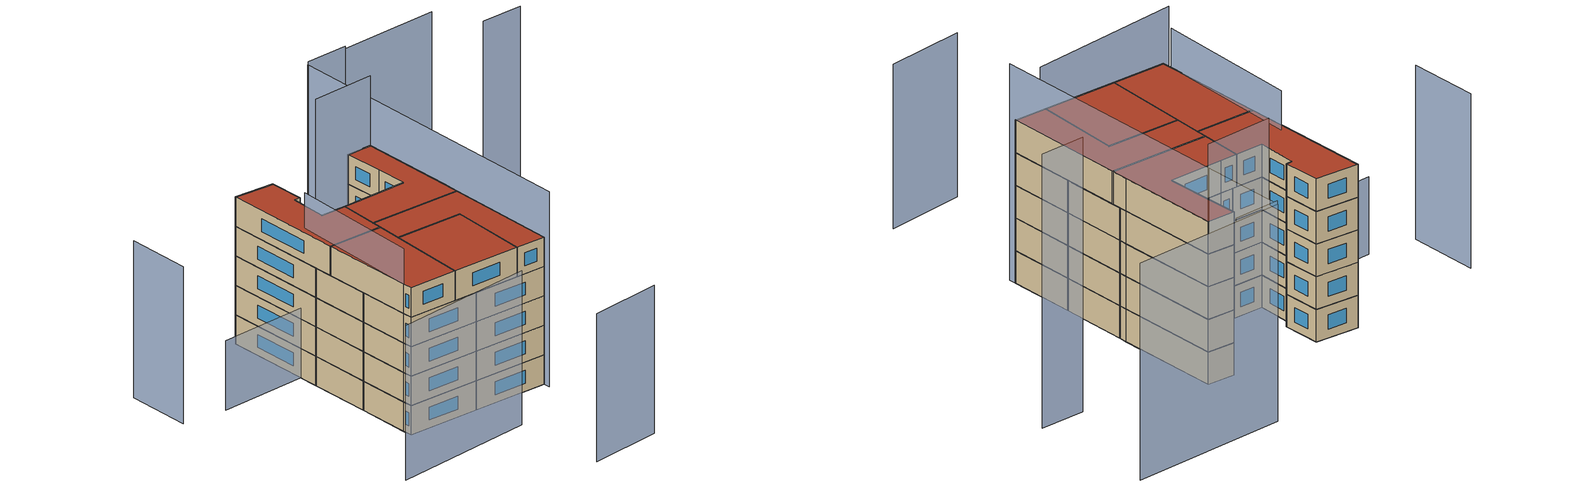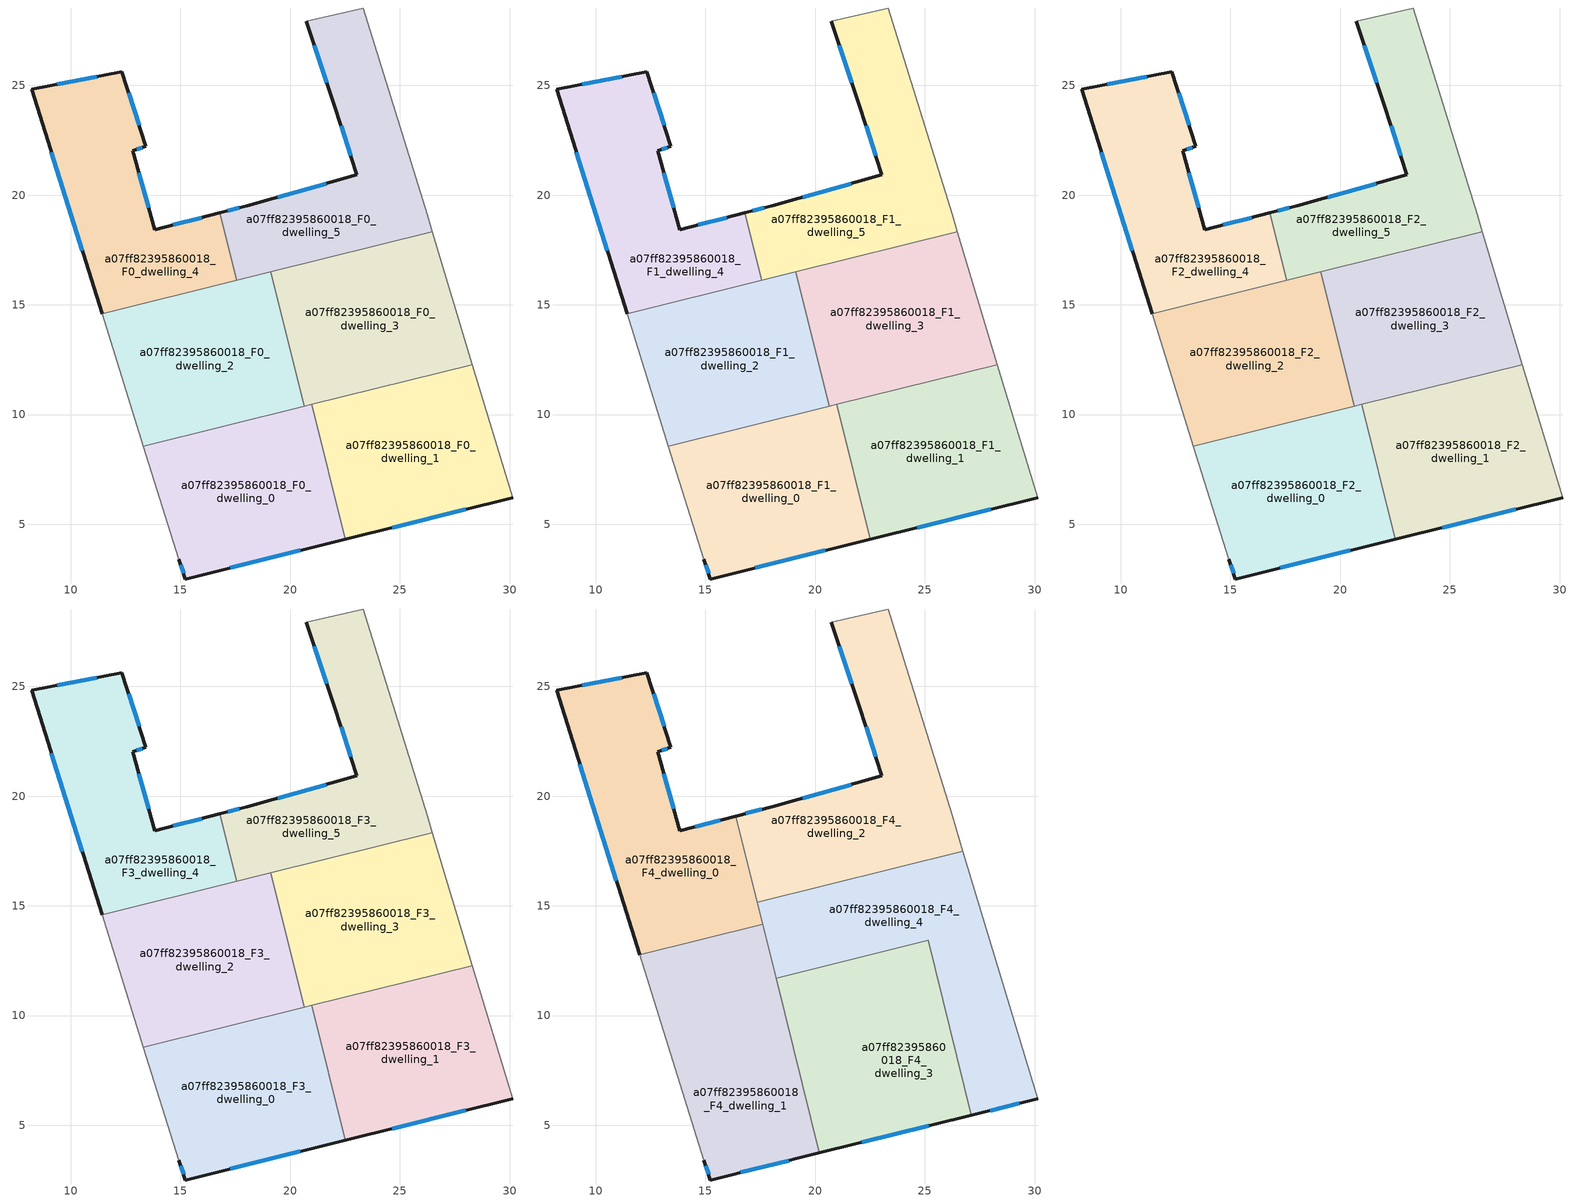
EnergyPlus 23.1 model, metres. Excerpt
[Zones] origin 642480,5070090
a07ff82395860018_F0_dwelling_0
 floor ground (EU_floor_Construction): 22.51,4.31 20.98,10.46 13.32,8.56 14.93,3.41 15.23,2.51 z0
 wall outside (EU_wall_Construction): 22.51,4.31 15.23,2.51 14.93,3.41 z0:3
 wall to a07ff82395860018_F0_dwelling_1 (EU_wall_Construction): 20.98,10.46 22.51,4.31 z0:3
 wall adiabatic (EU_wall_Construction): 14.93,3.41 13.32,8.56 z0:3
 wall to a07ff82395860018_F0_dwelling_2 (EU_wall_Construction): 13.32,8.56 20.64,10.38 z0:3
 wall to a07ff82395860018_F0_dwelling_3 (EU_wall_Construction): 20.64,10.38 20.98,10.46 z0:3
 window (EU_Window_Construction): 20.47,3.81 17.27,3.01 / 15.14,2.76 15.01,3.16 z0.84:2.16
a07ff82395860018_F0_dwelling_1
 floor ground (EU_floor_Construction): 30.14,6.21 28.31,12.28 20.98,10.46 22.51,4.31 z0
 wall outside (EU_wall_Construction): 30.14,6.21 22.51,4.31 z0:3
 wall adiabatic (EU_wall_Construction): 28.31,12.28 30.14,6.21 z0:3
 wall to a07ff82395860018_F0_dwelling_3 (EU_wall_Construction): 20.98,10.46 28.31,12.28 z0:3
 window (EU_Window_Construction): 28,5.68 24.64,4.84 z0.84:2.16
a07ff82395860018_F0_dwelling_2
 floor ground (EU_floor_Construction): 20.64,10.38 19.12,16.5 11.43,14.59 13.32,8.56 z0
 wall to a07ff82395860018_F0_dwelling_3 (EU_wall_Construction): 19.12,16.5 20.64,10.38 z0:3
 wall adiabatic (EU_wall_Construction): 13.32,8.56 11.43,14.59 z0:3
 wall to a07ff82395860018_F0_dwelling_4 (EU_wall_Construction): 11.43,14.59 17.56,16.12 z0:3
 wall to a07ff82395860018_F0_dwelling_5 (EU_wall_Construction): 17.56,16.12 19.12,16.5 z0:3
a07ff82395860018_F0_dwelling_3
 floor ground (EU_floor_Construction): 28.31,12.28 26.48,18.33 19.12,16.5 20.64,10.38 z0
 wall adiabatic (EU_wall_Construction): 26.48,18.33 28.31,12.28 z0:3
 wall to a07ff82395860018_F0_dwelling_5 (EU_wall_Construction): 19.12,16.5 26.48,18.33 z0:3
a07ff82395860018_F0_dwelling_4
 floor ground (EU_floor_Construction): 17.56,16.12 16.8,19.2 13.83,18.42 12.83,22.02 13.43,22.22 12.33,25.63 8.23,24.83 11.43,14.59 z0
 wall outside (EU_wall_Construction): 11.43,14.59 8.23,24.83 12.33,25.63 13.43,22.22 12.83,22.02 13.83,18.42 16.8,19.2 z0:3
 wall to a07ff82395860018_F0_dwelling_5 (EU_wall_Construction): 16.8,19.2 17.56,16.12 z0:3
 window (EU_Window_Construction): 10.53,17.46 9.13,21.96 / 9.38,25.05 11.18,25.4 / 12.64,24.67 13.12,23.18 / 13.26,22.17 13,22.08 / 13.11,21.01 13.55,19.43 / 14.66,18.64 15.97,18.98 z0.84:2.16
a07ff82395860018_F0_dwelling_5
 floor ground (EU_floor_Construction): 26.48,18.33 26.24,19.12 23.34,28.53 20.74,27.92 22.04,24.02 23.04,20.92 18.04,19.52 16.8,19.2 17.56,16.12 z0
 wall outside (EU_wall_Construction): 16.8,19.2 18.04,19.52 23.04,20.92 22.04,24.02 20.74,27.92 z0:3
 wall adiabatic (EU_wall_Construction): 20.74,27.92 23.34,28.53 26.24,19.12 26.48,18.33 z0:3
 window (EU_Window_Construction): 21.67,25.12 21.1,26.83 / 17.15,19.29 17.69,19.43 / 19.44,19.91 21.64,20.53 / 22.76,21.79 22.32,23.15 z0.84:2.16
a07ff82395860018_F1_dwelling_0
 floor to a07ff82395860018_F0_dwelling_0 (EU_floor_Construction): 22.51,4.31 20.98,10.46 13.32,8.56 14.93,3.41 15.23,2.51 z3
 wall outside (EU_wall_Construction): 22.51,4.31 15.23,2.51 14.93,3.41 z3:6
 wall to a07ff82395860018_F1_dwelling_1 (EU_wall_Construction): 20.98,10.46 22.51,4.31 z3:6
 wall adiabatic (EU_wall_Construction): 14.93,3.41 13.32,8.56 z3:6
 wall to a07ff82395860018_F1_dwelling_2 (EU_wall_Construction): 13.32,8.56 20.64,10.38 z3:6
 wall to a07ff82395860018_F1_dwelling_3 (EU_wall_Construction): 20.64,10.38 20.98,10.46 z3:6
 window (EU_Window_Construction): 20.47,3.81 17.27,3.01 / 15.14,2.76 15.01,3.16 z3.84:5.16
a07ff82395860018_F1_dwelling_1
 floor to a07ff82395860018_F0_dwelling_1 (EU_floor_Construction): 30.14,6.21 28.31,12.28 20.98,10.46 22.51,4.31 z3
 wall outside (EU_wall_Construction): 30.14,6.21 22.51,4.31 z3:6
 wall adiabatic (EU_wall_Construction): 28.31,12.28 30.14,6.21 z3:6
 wall to a07ff82395860018_F1_dwelling_3 (EU_wall_Construction): 20.98,10.46 28.31,12.28 z3:6
 window (EU_Window_Construction): 28,5.68 24.64,4.84 z3.84:5.16
a07ff82395860018_F1_dwelling_2
 floor to a07ff82395860018_F0_dwelling_2 (EU_floor_Construction): 20.64,10.38 19.12,16.5 11.43,14.59 13.32,8.56 z3
 wall to a07ff82395860018_F1_dwelling_3 (EU_wall_Construction): 19.12,16.5 20.64,10.38 z3:6
 wall adiabatic (EU_wall_Construction): 13.32,8.56 11.43,14.59 z3:6
 wall to a07ff82395860018_F1_dwelling_4 (EU_wall_Construction): 11.43,14.59 17.56,16.12 z3:6
 wall to a07ff82395860018_F1_dwelling_5 (EU_wall_Construction): 17.56,16.12 19.12,16.5 z3:6
a07ff82395860018_F1_dwelling_3
 floor to a07ff82395860018_F0_dwelling_3 (EU_floor_Construction): 28.31,12.28 26.48,18.33 19.12,16.5 20.64,10.38 z3
 wall adiabatic (EU_wall_Construction): 26.48,18.33 28.31,12.28 z3:6
 wall to a07ff82395860018_F1_dwelling_5 (EU_wall_Construction): 19.12,16.5 26.48,18.33 z3:6
a07ff82395860018_F1_dwelling_4
 floor to a07ff82395860018_F0_dwelling_4 (EU_floor_Construction): 17.56,16.12 16.8,19.2 13.83,18.42 12.83,22.02 13.43,22.22 12.33,25.63 8.23,24.83 11.43,14.59 z3
 wall outside (EU_wall_Construction): 11.43,14.59 8.23,24.83 12.33,25.63 13.43,22.22 12.83,22.02 13.83,18.42 16.8,19.2 z3:6
 wall to a07ff82395860018_F1_dwelling_5 (EU_wall_Construction): 16.8,19.2 17.56,16.12 z3:6
 window (EU_Window_Construction): 10.53,17.46 9.13,21.96 / 9.38,25.05 11.18,25.4 / 12.64,24.67 13.12,23.18 / 13.26,22.17 13,22.08 / 13.11,21.01 13.55,19.43 / 14.66,18.64 15.97,18.98 z3.84:5.16
a07ff82395860018_F1_dwelling_5
 floor to a07ff82395860018_F0_dwelling_5 (EU_floor_Construction): 26.48,18.33 26.24,19.12 23.34,28.53 20.74,27.92 22.04,24.02 23.04,20.92 18.04,19.52 16.8,19.2 17.56,16.12 z3
 wall outside (EU_wall_Construction): 16.8,19.2 18.04,19.52 23.04,20.92 22.04,24.02 20.74,27.92 z3:6
 wall adiabatic (EU_wall_Construction): 20.74,27.92 23.34,28.53 26.24,19.12 26.48,18.33 z3:6
 window (EU_Window_Construction): 21.67,25.12 21.1,26.83 / 17.15,19.29 17.69,19.43 / 19.44,19.91 21.64,20.53 / 22.76,21.79 22.32,23.15 z3.84:5.16
a07ff82395860018_F2_dwelling_0
 floor to a07ff82395860018_F1_dwelling_0 (EU_floor_Construction): 22.51,4.31 20.98,10.46 13.32,8.56 14.93,3.41 15.23,2.51 z6
 wall outside (EU_wall_Construction): 22.51,4.31 15.23,2.51 14.93,3.41 z6:9
 wall to a07ff82395860018_F2_dwelling_1 (EU_wall_Construction): 20.98,10.46 22.51,4.31 z6:9
 wall adiabatic (EU_wall_Construction): 14.93,3.41 13.32,8.56 z6:9
 wall to a07ff82395860018_F2_dwelling_2 (EU_wall_Construction): 13.32,8.56 20.64,10.38 z6:9
 wall to a07ff82395860018_F2_dwelling_3 (EU_wall_Construction): 20.64,10.38 20.98,10.46 z6:9
 window (EU_Window_Construction): 20.47,3.81 17.27,3.01 / 15.14,2.76 15.01,3.16 z6.84:8.16
a07ff82395860018_F2_dwelling_1
 floor to a07ff82395860018_F1_dwelling_1 (EU_floor_Construction): 30.14,6.21 28.31,12.28 20.98,10.46 22.51,4.31 z6
 wall outside (EU_wall_Construction): 30.14,6.21 22.51,4.31 z6:9
 wall adiabatic (EU_wall_Construction): 28.31,12.28 30.14,6.21 z6:9
 wall to a07ff82395860018_F2_dwelling_3 (EU_wall_Construction): 20.98,10.46 28.31,12.28 z6:9
 window (EU_Window_Construction): 28,5.68 24.64,4.84 z6.84:8.16
a07ff82395860018_F2_dwelling_2
 floor to a07ff82395860018_F1_dwelling_2 (EU_floor_Construction): 20.64,10.38 19.12,16.5 11.43,14.59 13.32,8.56 z6
 wall to a07ff82395860018_F2_dwelling_3 (EU_wall_Construction): 19.12,16.5 20.64,10.38 z6:9
 wall adiabatic (EU_wall_Construction): 13.32,8.56 11.43,14.59 z6:9
 wall to a07ff82395860018_F2_dwelling_4 (EU_wall_Construction): 11.43,14.59 17.56,16.12 z6:9
 wall to a07ff82395860018_F2_dwelling_5 (EU_wall_Construction): 17.56,16.12 19.12,16.5 z6:9
a07ff82395860018_F2_dwelling_3
 floor to a07ff82395860018_F1_dwelling_3 (EU_floor_Construction): 28.31,12.28 26.48,18.33 19.12,16.5 20.64,10.38 z6
 wall adiabatic (EU_wall_Construction): 26.48,18.33 28.31,12.28 z6:9
 wall to a07ff82395860018_F2_dwelling_5 (EU_wall_Construction): 19.12,16.5 26.48,18.33 z6:9
a07ff82395860018_F2_dwelling_4
 floor to a07ff82395860018_F1_dwelling_4 (EU_floor_Construction): 17.56,16.12 16.8,19.2 13.83,18.42 12.83,22.02 13.43,22.22 12.33,25.63 8.23,24.83 11.43,14.59 z6
 wall outside (EU_wall_Construction): 11.43,14.59 8.23,24.83 12.33,25.63 13.43,22.22 12.83,22.02 13.83,18.42 16.8,19.2 z6:9
 wall to a07ff82395860018_F2_dwelling_5 (EU_wall_Construction): 16.8,19.2 17.56,16.12 z6:9
 window (EU_Window_Construction): 10.53,17.46 9.13,21.96 / 9.38,25.05 11.18,25.4 / 12.64,24.67 13.12,23.18 / 13.26,22.17 13,22.08 / 13.11,21.01 13.55,19.43 / 14.66,18.64 15.97,18.98 z6.84:8.16
a07ff82395860018_F2_dwelling_5
 floor to a07ff82395860018_F1_dwelling_5 (EU_floor_Construction): 26.48,18.33 26.24,19.12 23.34,28.53 20.74,27.92 22.04,24.02 23.04,20.92 18.04,19.52 16.8,19.2 17.56,16.12 z6
 wall outside (EU_wall_Construction): 16.8,19.2 18.04,19.52 23.04,20.92 22.04,24.02 20.74,27.92 z6:9
 wall adiabatic (EU_wall_Construction): 20.74,27.92 23.34,28.53 26.24,19.12 26.48,18.33 z6:9
 window (EU_Window_Construction): 21.67,25.12 21.1,26.83 / 17.15,19.29 17.69,19.43 / 19.44,19.91 21.64,20.53 / 22.76,21.79 22.32,23.15 z6.84:8.16
a07ff82395860018_F3_dwelling_0
 floor to a07ff82395860018_F2_dwelling_0 (EU_floor_Construction): 22.51,4.31 20.98,10.46 13.32,8.56 14.93,3.41 15.23,2.51 z9
 wall outside (EU_wall_Construction): 22.51,4.31 15.23,2.51 14.93,3.41 z9:12
 wall to a07ff82395860018_F3_dwelling_1 (EU_wall_Construction): 20.98,10.46 22.51,4.31 z9:12
 wall adiabatic (EU_wall_Construction): 14.93,3.41 13.32,8.56 z9:12
 wall to a07ff82395860018_F3_dwelling_2 (EU_wall_Construction): 13.32,8.56 20.64,10.38 z9:12
 wall to a07ff82395860018_F3_dwelling_3 (EU_wall_Construction): 20.64,10.38 20.98,10.46 z9:12
 window (EU_Window_Construction): 20.47,3.81 17.27,3.01 / 15.14,2.76 15.01,3.16 z9.84:11.16
a07ff82395860018_F3_dwelling_1
 floor to a07ff82395860018_F2_dwelling_1 (EU_floor_Construction): 30.14,6.21 28.31,12.28 20.98,10.46 22.51,4.31 z9
 wall outside (EU_wall_Construction): 30.14,6.21 22.51,4.31 z9:12
 wall adiabatic (EU_wall_Construction): 28.31,12.28 30.14,6.21 z9:12
 wall to a07ff82395860018_F3_dwelling_3 (EU_wall_Construction): 20.98,10.46 28.31,12.28 z9:12
 window (EU_Window_Construction): 28,5.68 24.64,4.84 z9.84:11.16
a07ff82395860018_F3_dwelling_2
 floor to a07ff82395860018_F2_dwelling_2 (EU_floor_Construction): 20.64,10.38 19.12,16.5 11.43,14.59 13.32,8.56 z9
 wall to a07ff82395860018_F3_dwelling_3 (EU_wall_Construction): 19.12,16.5 20.64,10.38 z9:12
 wall adiabatic (EU_wall_Construction): 13.32,8.56 11.43,14.59 z9:12
 wall to a07ff82395860018_F3_dwelling_4 (EU_wall_Construction): 11.43,14.59 17.56,16.12 z9:12
 wall to a07ff82395860018_F3_dwelling_5 (EU_wall_Construction): 17.56,16.12 19.12,16.5 z9:12
 ceiling adiabatic (EU_roof_Construction): 20.19,12.2 20.64,10.38 18.67,9.89 18.22,11.71 z12
a07ff82395860018_F3_dwelling_3
 floor to a07ff82395860018_F2_dwelling_3 (EU_floor_Construction): 28.31,12.28 26.48,18.33 19.12,16.5 20.64,10.38 z9
 wall adiabatic (EU_wall_Construction): 26.48,18.33 28.31,12.28 z9:12
 wall to a07ff82395860018_F3_dwelling_5 (EU_wall_Construction): 19.12,16.5 26.48,18.33 z9:12
 ceiling adiabatic (EU_roof_Construction): 25.15,13.42 25.6,11.61 20.64,10.38 20.19,12.2 z12
a07ff82395860018_F3_dwelling_4
 floor to a07ff82395860018_F2_dwelling_4 (EU_floor_Construction): 17.56,16.12 16.8,19.2 13.83,18.42 12.83,22.02 13.43,22.22 12.33,25.63 8.23,24.83 11.43,14.59 z9
 wall outside (EU_wall_Construction): 11.43,14.59 8.23,24.83 12.33,25.63 13.43,22.22 12.83,22.02 13.83,18.42 16.8,19.2 z9:12
 wall to a07ff82395860018_F3_dwelling_5 (EU_wall_Construction): 16.8,19.2 17.56,16.12 z9:12
 window (EU_Window_Construction): 10.53,17.46 9.13,21.96 / 9.38,25.05 11.18,25.4 / 12.64,24.67 13.12,23.18 / 13.26,22.17 13,22.08 / 13.11,21.01 13.55,19.43 / 14.66,18.64 15.97,18.98 z9.84:11.16
a07ff82395860018_F3_dwelling_5
 floor to a07ff82395860018_F2_dwelling_5 (EU_floor_Construction): 26.48,18.33 26.24,19.12 23.34,28.53 20.74,27.92 22.04,24.02 23.04,20.92 18.04,19.52 16.8,19.2 17.56,16.12 z9
 wall outside (EU_wall_Construction): 16.8,19.2 18.04,19.52 23.04,20.92 22.04,24.02 20.74,27.92 z9:12
 wall adiabatic (EU_wall_Construction): 20.74,27.92 23.34,28.53 26.24,19.12 26.48,18.33 z9:12
 window (EU_Window_Construction): 21.67,25.12 21.1,26.83 / 17.15,19.29 17.69,19.43 / 19.44,19.91 21.64,20.53 / 22.76,21.79 22.32,23.15 z9.84:11.16
a07ff82395860018_F4_dwelling_0
 floor to a07ff82395860018_F3_dwelling_4 (EU_floor_Construction): 17.15,16.01 16.39,19.09 13.83,18.42 12.83,22.02 13.43,22.22 12.33,25.63 8.23,24.83 11.43,14.59 z12
 floor to a07ff82395860018_F3_dwelling_2 (EU_floor_Construction): 17.61,14.16 17.15,16.01 11.43,14.59 12,12.77 z12
 wall outside (EU_wall_Construction): 12,12.77 8.23,24.83 12.33,25.63 13.43,22.22 12.83,22.02 13.83,18.42 16.39,19.09 z12:15
 wall to a07ff82395860018_F4_dwelling_1 (EU_wall_Construction): 17.61,14.16 12,12.77 z12:15
 wall to a07ff82395860018_F4_dwelling_2 (EU_wall_Construction): 16.39,19.09 17.36,15.17 z12:15
 wall to a07ff82395860018_F4_dwelling_4 (EU_wall_Construction): 17.36,15.17 17.61,14.16 z12:15
 window (EU_Window_Construction): 10.94,16.15 9.29,21.45 / 9.38,25.05 11.18,25.4 / 12.64,24.67 13.12,23.18 / 13.26,22.17 13,22.08 / 13.11,21.01 13.55,19.43 / 14.55,18.61 15.67,18.9 z12.84:14.16
 roof outside (EU_roof_Construction): 12.33,25.63 13.43,22.22 12.83,22.02 13.83,18.42 16.39,19.09 17.61,14.16 12,12.77 8.23,24.83 z15
a07ff82395860018_F4_dwelling_1
 floor to a07ff82395860018_F3_dwelling_0 (EU_floor_Construction): 20.19,3.74 18.67,9.89 13.32,8.56 14.93,3.41 15.23,2.51 z12
 floor to a07ff82395860018_F3_dwelling_2 (EU_floor_Construction): 18.67,9.89 17.61,14.16 12,12.77 13.32,8.56 z12
 wall outside (EU_wall_Construction): 20.19,3.74 15.23,2.51 14.93,3.41 z12:15
 wall adiabatic (EU_wall_Construction): 14.93,3.41 12,12.77 z12:15
 wall to a07ff82395860018_F4_dwelling_3 (EU_wall_Construction): 18.22,11.71 20.19,3.74 z12:15
 wall to a07ff82395860018_F4_dwelling_4 (EU_wall_Construction): 17.61,14.16 18.22,11.71 z12:15
 window (EU_Window_Construction): 15.14,2.76 15.01,3.16 / 18.8,3.4 16.62,2.85 z12.84:14.16
 roof outside (EU_roof_Construction): 17.61,14.16 20.19,3.74 15.23,2.51 14.93,3.41 12,12.77 z15
a07ff82395860018_F4_dwelling_2
 floor to a07ff82395860018_F3_dwelling_5 (EU_floor_Construction): 26.48,18.33 26.24,19.12 23.34,28.53 20.74,27.92 22.04,24.02 23.04,20.92 18.04,19.52 16.8,19.2 17.56,16.12 z12
 floor to a07ff82395860018_F3_dwelling_4 (EU_floor_Construction): 17.56,16.12 16.8,19.2 16.39,19.09 17.15,16.01 z12
 floor to a07ff82395860018_F3_dwelling_3 (EU_floor_Construction): 26.73,17.49 26.48,18.33 19.12,16.5 19.33,15.65 z12
 floor to a07ff82395860018_F3_dwelling_2 (EU_floor_Construction): 19.33,15.65 19.12,16.5 17.15,16.01 17.36,15.17 z12
 wall outside (EU_wall_Construction): 16.39,19.09 18.04,19.52 23.04,20.92 22.04,24.02 20.74,27.92 z12:15
 wall adiabatic (EU_wall_Construction): 20.74,27.92 23.34,28.53 26.24,19.12 26.73,17.49 z12:15
 wall to a07ff82395860018_F4_dwelling_4 (EU_wall_Construction): 26.73,17.49 17.36,15.17 z12:15
 window (EU_Window_Construction): 16.85,19.21 17.57,19.4 / 19.44,19.91 21.64,20.53 / 22.76,21.79 22.32,23.15 / 21.67,25.12 21.1,26.83 z12.84:14.16
 roof outside (EU_roof_Construction): 23.34,28.53 26.24,19.12 26.73,17.49 17.36,15.17 16.39,19.09 18.04,19.52 23.04,20.92 22.04,24.02 20.74,27.92 z15
a07ff82395860018_F4_dwelling_3
 floor to a07ff82395860018_F3_dwelling_1 (EU_floor_Construction): 27.12,5.46 25.6,11.61 20.98,10.46 22.51,4.31 z12
 floor to a07ff82395860018_F3_dwelling_0 (EU_floor_Construction): 22.51,4.31 20.98,10.46 18.67,9.89 20.19,3.74 z12
 floor adiabatic (EU_floor_Construction): 25.6,11.61 25.15,13.42 18.22,11.71 18.67,9.89 z12
 wall outside (EU_wall_Construction): 27.12,5.46 20.19,3.74 z12:15
 wall to a07ff82395860018_F4_dwelling_4 (EU_wall_Construction): 18.22,11.71 25.15,13.42 27.12,5.46 z12:15
 window (EU_Window_Construction): 25.18,4.98 22.13,4.22 z12.84:14.16
 roof outside (EU_roof_Construction): 25.15,13.42 27.12,5.46 20.19,3.74 18.22,11.71 z15
a07ff82395860018_F4_dwelling_4
 floor to a07ff82395860018_F3_dwelling_2 (EU_floor_Construction): 20.19,12.2 19.33,15.65 17.36,15.17 18.22,11.71 z12
 floor to a07ff82395860018_F3_dwelling_3 (EU_floor_Construction): 28.31,12.28 26.73,17.49 19.33,15.65 20.19,12.2 25.15,13.42 25.6,11.61 z12
 floor to a07ff82395860018_F3_dwelling_1 (EU_floor_Construction): 30.14,6.21 28.31,12.28 25.6,11.61 27.12,5.46 z12
 wall outside (EU_wall_Construction): 30.14,6.21 27.12,5.46 z12:15
 wall adiabatic (EU_wall_Construction): 26.73,17.49 30.14,6.21 z12:15
 window (EU_Window_Construction): 29.29,6 27.97,5.67 z12.84:14.16
 roof outside (EU_roof_Construction): 26.73,17.49 30.14,6.21 27.12,5.46 25.15,13.42 18.22,11.71 17.36,15.17 z15
shading: 28.18,-9.13 35.17,-6.38 z0:15.1; 11.22,-5 25.04,0.07 z0:15.7; -4.35,19.42 -2.38,13.12 z0:16; 11.38,16.87 14.93,3.41 z0:18.6; 30.34,5.55 20.84,36.53 / 20.84,36.53 35.18,40.93 z0:19.9; 10.83,16.52 2.13,13.81 z0:7.1; 23.34,28.52 17.03,26.6 z0:22.1; 38.66,29.6 34.46,28.39 z0:25.2; 25.14,37.76 20.85,36.46 z0:20.2
[Building]
EU S2 Campaign: North Axis=0; Terrain=City; Solar Distribution=FullExterior
[Site:Location]
Lyon-Bron: Latitude=45.75; Longitude=5; Time Zone=1; Elevation=198
[SizingPeriod:WeatherFileDays]
AnnualSizingPeriod: Begin Month=1; Begin Day of Month=1; End Month=12; End Day of Month=31; Day of Week for Start Day=Monday; Use Weather File Daylight Saving Period=No; Use Weather File Rain and Snow Indicators=No
[MATERIAL]
EU_InternalMass_Material: Roughness=MediumRough; Thickness=0.1; Conductivity=1; Density=1800; Specific Heat=900; Thermal Absorptance=0.9; Solar Absorptance=0.7; Visible Absorptance=0.7
[MATERIAL:NOMASS] Roughness=MediumRough; Thermal Absorptance=0.9; Solar Absorptance=0.7; Visible Absorptance=0.7
Name | Thermal Resistance
EU_wall_NoMass | 0.776494
EU_roof_NoMass | 0.486893
EU_floor_NoMass | 0.421597
[WINDOWMATERIAL:SIMPLEGLAZINGSYSTEM]
EU_Window_SimpleGlazing: UFactor=4.24961; Solar Heat Gain Coefficient=0.83; Visible Transmittance=0.83
[CONSTRUCTION]
EU_wall_Construction: EU_wall_NoMass
EU_roof_Construction: EU_roof_NoMass
EU_floor_Construction: EU_floor_NoMass
EU_InternalMass_Construction: EU_InternalMass_Material
EU_Window_Construction: EU_Window_SimpleGlazing
[ZONE] Type=1; Multiplier=1; Ceiling Height=autocalculate; Floor Area=autocalculate; Part of Total Floor Area=Yes
Name | Volume
a07ff82395860018_F0_dwelling_0; a07ff82395860018_F1_dwelling_0; a07ff82395860018_F2_dwelling_0; a07ff82395860018_F3_dwelling_0 | 146.432
a07ff82395860018_F4_dwelling_0 | 175.738
a07ff82395860018_F0_dwelling_1; a07ff82395860018_F1_dwelling_1; a07ff82395860018_F2_dwelling_1; a07ff82395860018_F3_dwelling_1 | 146.446
a07ff82395860018_F4_dwelling_1 | 175.723
a07ff82395860018_F0_dwelling_2; a07ff82395860018_F1_dwelling_2; a07ff82395860018_F2_dwelling_2; a07ff82395860018_F3_dwelling_2 | 146.436
a07ff82395860018_F4_dwelling_2 | 175.734
a07ff82395860018_F0_dwelling_3; a07ff82395860018_F1_dwelling_3; a07ff82395860018_F2_dwelling_3; a07ff82395860018_F3_dwelling_3 | 146.442
a07ff82395860018_F4_dwelling_3 | 175.744
a07ff82395860018_F0_dwelling_4; a07ff82395860018_F1_dwelling_4; a07ff82395860018_F2_dwelling_4; a07ff82395860018_F3_dwelling_4 | 146.4375
a07ff82395860018_F4_dwelling_4 | 175.706
a07ff82395860018_F0_dwelling_5; a07ff82395860018_F1_dwelling_5; a07ff82395860018_F2_dwelling_5; a07ff82395860018_F3_dwelling_5 | 146.444
[INTERNALMASS] Construction=EU_InternalMass_Construction
Name | Zone or ZoneList | Surface Area
a07ff82395860018_F0_dwelling_0_EU_InternalMass | a07ff82395860018_F0_dwelling_0 | 48.811
a07ff82395860018_F0_dwelling_1_EU_InternalMass | a07ff82395860018_F0_dwelling_1 | 48.8152
a07ff82395860018_F0_dwelling_2_EU_InternalMass | a07ff82395860018_F0_dwelling_2 | 48.812
a07ff82395860018_F0_dwelling_3_EU_InternalMass | a07ff82395860018_F0_dwelling_3 | 48.8141
a07ff82395860018_F0_dwelling_4_EU_InternalMass | a07ff82395860018_F0_dwelling_4 | 48.8124
a07ff82395860018_F0_dwelling_5_EU_InternalMass | a07ff82395860018_F0_dwelling_5 | 48.8148
a07ff82395860018_F1_dwelling_0_EU_InternalMass | a07ff82395860018_F1_dwelling_0 | 48.811
a07ff82395860018_F1_dwelling_1_EU_InternalMass | a07ff82395860018_F1_dwelling_1 | 48.8152
a07ff82395860018_F1_dwelling_2_EU_InternalMass | a07ff82395860018_F1_dwelling_2 | 48.812
a07ff82395860018_F1_dwelling_3_EU_InternalMass | a07ff82395860018_F1_dwelling_3 | 48.8141
a07ff82395860018_F1_dwelling_4_EU_InternalMass | a07ff82395860018_F1_dwelling_4 | 48.8124
a07ff82395860018_F1_dwelling_5_EU_InternalMass | a07ff82395860018_F1_dwelling_5 | 48.8148
a07ff82395860018_F2_dwelling_0_EU_InternalMass | a07ff82395860018_F2_dwelling_0 | 48.811
a07ff82395860018_F2_dwelling_1_EU_InternalMass | a07ff82395860018_F2_dwelling_1 | 48.8152
a07ff82395860018_F2_dwelling_2_EU_InternalMass | a07ff82395860018_F2_dwelling_2 | 48.812
a07ff82395860018_F2_dwelling_3_EU_InternalMass | a07ff82395860018_F2_dwelling_3 | 48.8141
a07ff82395860018_F2_dwelling_4_EU_InternalMass | a07ff82395860018_F2_dwelling_4 | 48.8124
a07ff82395860018_F2_dwelling_5_EU_InternalMass | a07ff82395860018_F2_dwelling_5 | 48.8148
a07ff82395860018_F3_dwelling_0_EU_InternalMass | a07ff82395860018_F3_dwelling_0 | 48.811
a07ff82395860018_F3_dwelling_1_EU_InternalMass | a07ff82395860018_F3_dwelling_1 | 48.8152
a07ff82395860018_F3_dwelling_2_EU_InternalMass | a07ff82395860018_F3_dwelling_2 | 48.812
a07ff82395860018_F3_dwelling_3_EU_InternalMass | a07ff82395860018_F3_dwelling_3 | 48.8141
a07ff82395860018_F3_dwelling_4_EU_InternalMass | a07ff82395860018_F3_dwelling_4 | 48.8124
a07ff82395860018_F3_dwelling_5_EU_InternalMass | a07ff82395860018_F3_dwelling_5 | 48.8148
a07ff82395860018_F4_dwelling_0_EU_InternalMass | a07ff82395860018_F4_dwelling_0 | 58.5798
a07ff82395860018_F4_dwelling_1_EU_InternalMass | a07ff82395860018_F4_dwelling_1 | 58.5731
a07ff82395860018_F4_dwelling_2_EU_InternalMass | a07ff82395860018_F4_dwelling_2 | 58.5788
a07ff82395860018_F4_dwelling_3_EU_InternalMass | a07ff82395860018_F4_dwelling_3 | 58.5806
a07ff82395860018_F4_dwelling_4_EU_InternalMass | a07ff82395860018_F4_dwelling_4 | 58.5687
[OTHEREQUIPMENT] Fuel Type=Electricity; Design Level Calculation Method=Watts/Area; Power per Zone Floor Area=1; Fraction Latent=0; Fraction Radiant=0; Fraction Lost=0; Carbon Dioxide Generation Rate=0; EndUse Subcategory=EU_Step8_InternalGains
Name | Zone or ZoneList or Space or SpaceList | Schedule
EU_Step8_InternalGain_a07ff82395860018_F0_dwelling_0_f000 | a07ff82395860018_F0_dwelling_0 | EU_Step8_GainSchedule_a07ff82395860018_F0_dwelling_0_f000
EU_Step8_InternalGain_a07ff82395860018_F0_dwelling_1_f000 | a07ff82395860018_F0_dwelling_1 | EU_Step8_GainSchedule_a07ff82395860018_F0_dwelling_1_f000
EU_Step8_InternalGain_a07ff82395860018_F0_dwelling_2_f000 | a07ff82395860018_F0_dwelling_2 | EU_Step8_GainSchedule_a07ff82395860018_F0_dwelling_2_f000
EU_Step8_InternalGain_a07ff82395860018_F0_dwelling_3_f000 | a07ff82395860018_F0_dwelling_3 | EU_Step8_GainSchedule_a07ff82395860018_F0_dwelling_3_f000
EU_Step8_InternalGain_a07ff82395860018_F0_dwelling_4_f000 | a07ff82395860018_F0_dwelling_4 | EU_Step8_GainSchedule_a07ff82395860018_F0_dwelling_4_f000
EU_Step8_InternalGain_a07ff82395860018_F0_dwelling_5_f000 | a07ff82395860018_F0_dwelling_5 | EU_Step8_GainSchedule_a07ff82395860018_F0_dwelling_5_f000
EU_Step8_InternalGain_a07ff82395860018_F1_dwelling_0_f000 | a07ff82395860018_F1_dwelling_0 | EU_Step8_GainSchedule_a07ff82395860018_F1_dwelling_0_f000
EU_Step8_InternalGain_a07ff82395860018_F1_dwelling_1_f000 | a07ff82395860018_F1_dwelling_1 | EU_Step8_GainSchedule_a07ff82395860018_F1_dwelling_1_f000
EU_Step8_InternalGain_a07ff82395860018_F1_dwelling_2_f000 | a07ff82395860018_F1_dwelling_2 | EU_Step8_GainSchedule_a07ff82395860018_F1_dwelling_2_f000
EU_Step8_InternalGain_a07ff82395860018_F1_dwelling_3_f000 | a07ff82395860018_F1_dwelling_3 | EU_Step8_GainSchedule_a07ff82395860018_F1_dwelling_3_f000
EU_Step8_InternalGain_a07ff82395860018_F1_dwelling_4_f000 | a07ff82395860018_F1_dwelling_4 | EU_Step8_GainSchedule_a07ff82395860018_F1_dwelling_4_f000
EU_Step8_InternalGain_a07ff82395860018_F1_dwelling_5_f000 | a07ff82395860018_F1_dwelling_5 | EU_Step8_GainSchedule_a07ff82395860018_F1_dwelling_5_f000
EU_Step8_InternalGain_a07ff82395860018_F2_dwelling_0_f000 | a07ff82395860018_F2_dwelling_0 | EU_Step8_GainSchedule_a07ff82395860018_F2_dwelling_0_f000
EU_Step8_InternalGain_a07ff82395860018_F2_dwelling_1_f000 | a07ff82395860018_F2_dwelling_1 | EU_Step8_GainSchedule_a07ff82395860018_F2_dwelling_1_f000
EU_Step8_InternalGain_a07ff82395860018_F2_dwelling_2_f000 | a07ff82395860018_F2_dwelling_2 | EU_Step8_GainSchedule_a07ff82395860018_F2_dwelling_2_f000
EU_Step8_InternalGain_a07ff82395860018_F2_dwelling_3_f000 | a07ff82395860018_F2_dwelling_3 | EU_Step8_GainSchedule_a07ff82395860018_F2_dwelling_3_f000
EU_Step8_InternalGain_a07ff82395860018_F2_dwelling_4_f000 | a07ff82395860018_F2_dwelling_4 | EU_Step8_GainSchedule_a07ff82395860018_F2_dwelling_4_f000
EU_Step8_InternalGain_a07ff82395860018_F2_dwelling_5_f000 | a07ff82395860018_F2_dwelling_5 | EU_Step8_GainSchedule_a07ff82395860018_F2_dwelling_5_f000
EU_Step8_InternalGain_a07ff82395860018_F3_dwelling_0_f000 | a07ff82395860018_F3_dwelling_0 | EU_Step8_GainSchedule_a07ff82395860018_F3_dwelling_0_f000
EU_Step8_InternalGain_a07ff82395860018_F3_dwelling_1_f000 | a07ff82395860018_F3_dwelling_1 | EU_Step8_GainSchedule_a07ff82395860018_F3_dwelling_1_f000
EU_Step8_InternalGain_a07ff82395860018_F3_dwelling_2_f000 | a07ff82395860018_F3_dwelling_2 | EU_Step8_GainSchedule_a07ff82395860018_F3_dwelling_2_f000
EU_Step8_InternalGain_a07ff82395860018_F3_dwelling_3_f000 | a07ff82395860018_F3_dwelling_3 | EU_Step8_GainSchedule_a07ff82395860018_F3_dwelling_3_f000
EU_Step8_InternalGain_a07ff82395860018_F3_dwelling_4_f000 | a07ff82395860018_F3_dwelling_4 | EU_Step8_GainSchedule_a07ff82395860018_F3_dwelling_4_f000
EU_Step8_InternalGain_a07ff82395860018_F3_dwelling_5_f000 | a07ff82395860018_F3_dwelling_5 | EU_Step8_GainSchedule_a07ff82395860018_F3_dwelling_5_f000
EU_Step8_InternalGain_a07ff82395860018_F4_dwelling_0_f000 | a07ff82395860018_F4_dwelling_0 | EU_Step8_GainSchedule_a07ff82395860018_F4_dwelling_0_f000
EU_Step8_InternalGain_a07ff82395860018_F4_dwelling_1_f000 | a07ff82395860018_F4_dwelling_1 | EU_Step8_GainSchedule_a07ff82395860018_F4_dwelling_1_f000
EU_Step8_InternalGain_a07ff82395860018_F4_dwelling_2_f000 | a07ff82395860018_F4_dwelling_2 | EU_Step8_GainSchedule_a07ff82395860018_F4_dwelling_2_f000
EU_Step8_InternalGain_a07ff82395860018_F4_dwelling_3_f000 | a07ff82395860018_F4_dwelling_3 | EU_Step8_GainSchedule_a07ff82395860018_F4_dwelling_3_f000
EU_Step8_InternalGain_a07ff82395860018_F4_dwelling_4_f000 | a07ff82395860018_F4_dwelling_4 | EU_Step8_GainSchedule_a07ff82395860018_F4_dwelling_4_f000
[ZONEVENTILATION:DESIGNFLOWRATE] Schedule=EU_AlwaysOn; Design Flow Rate Calculation Method=AirChanges/Hour; Air Changes per Hour=0.693814; Ventilation Type=Natural; Fan Pressure Rise=0; Fan Total Efficiency=1; Constant Term Coefficient=1; Temperature Term Coefficient=0; Velocity Term Coefficient=0; Velocity Squared Term Coefficient=0; Minimum Indoor Temperature=-100; Maximum Indoor Temperature=100; Delta Temperature=-100; Minimum Outdoor Temperature=-100; Maximum Outdoor Temperature=100; Maximum Wind Speed=40
Name | Zone or ZoneList or Space or SpaceList
EU_ConstantAir_a07ff82395860018_F0_dwelling_0 | a07ff82395860018_F0_dwelling_0
EU_ConstantAir_a07ff82395860018_F0_dwelling_1 | a07ff82395860018_F0_dwelling_1
EU_ConstantAir_a07ff82395860018_F0_dwelling_2 | a07ff82395860018_F0_dwelling_2
EU_ConstantAir_a07ff82395860018_F0_dwelling_3 | a07ff82395860018_F0_dwelling_3
EU_ConstantAir_a07ff82395860018_F0_dwelling_4 | a07ff82395860018_F0_dwelling_4
EU_ConstantAir_a07ff82395860018_F0_dwelling_5 | a07ff82395860018_F0_dwelling_5
EU_ConstantAir_a07ff82395860018_F1_dwelling_0 | a07ff82395860018_F1_dwelling_0
EU_ConstantAir_a07ff82395860018_F1_dwelling_1 | a07ff82395860018_F1_dwelling_1
EU_ConstantAir_a07ff82395860018_F1_dwelling_2 | a07ff82395860018_F1_dwelling_2
EU_ConstantAir_a07ff82395860018_F1_dwelling_3 | a07ff82395860018_F1_dwelling_3
EU_ConstantAir_a07ff82395860018_F1_dwelling_4 | a07ff82395860018_F1_dwelling_4
EU_ConstantAir_a07ff82395860018_F1_dwelling_5 | a07ff82395860018_F1_dwelling_5
EU_ConstantAir_a07ff82395860018_F2_dwelling_0 | a07ff82395860018_F2_dwelling_0
EU_ConstantAir_a07ff82395860018_F2_dwelling_1 | a07ff82395860018_F2_dwelling_1
EU_ConstantAir_a07ff82395860018_F2_dwelling_2 | a07ff82395860018_F2_dwelling_2
EU_ConstantAir_a07ff82395860018_F2_dwelling_3 | a07ff82395860018_F2_dwelling_3
EU_ConstantAir_a07ff82395860018_F2_dwelling_4 | a07ff82395860018_F2_dwelling_4
EU_ConstantAir_a07ff82395860018_F2_dwelling_5 | a07ff82395860018_F2_dwelling_5
EU_ConstantAir_a07ff82395860018_F3_dwelling_0 | a07ff82395860018_F3_dwelling_0
EU_ConstantAir_a07ff82395860018_F3_dwelling_1 | a07ff82395860018_F3_dwelling_1
EU_ConstantAir_a07ff82395860018_F3_dwelling_2 | a07ff82395860018_F3_dwelling_2
EU_ConstantAir_a07ff82395860018_F3_dwelling_3 | a07ff82395860018_F3_dwelling_3
EU_ConstantAir_a07ff82395860018_F3_dwelling_4 | a07ff82395860018_F3_dwelling_4
EU_ConstantAir_a07ff82395860018_F3_dwelling_5 | a07ff82395860018_F3_dwelling_5
EU_ConstantAir_a07ff82395860018_F4_dwelling_0 | a07ff82395860018_F4_dwelling_0
EU_ConstantAir_a07ff82395860018_F4_dwelling_1 | a07ff82395860018_F4_dwelling_1
EU_ConstantAir_a07ff82395860018_F4_dwelling_2 | a07ff82395860018_F4_dwelling_2
EU_ConstantAir_a07ff82395860018_F4_dwelling_3 | a07ff82395860018_F4_dwelling_3
EU_ConstantAir_a07ff82395860018_F4_dwelling_4 | a07ff82395860018_F4_dwelling_4
[HVACTEMPLATE:THERMOSTAT] Constant Heating Setpoint=20; Constant Cooling Setpoint=50
EU_HeatOnly_a07ff82395860018_F0_dwelling_0; EU_HeatOnly_a07ff82395860018_F0_dwelling_1; EU_HeatOnly_a07ff82395860018_F0_dwelling_2; EU_HeatOnly_a07ff82395860018_F0_dwelling_3; EU_HeatOnly_a07ff82395860018_F0_dwelling_4; EU_HeatOnly_a07ff82395860018_F0_dwelling_5; EU_HeatOnly_a07ff82395860018_F1_dwelling_0; EU_HeatOnly_a07ff82395860018_F1_dwelling_1; EU_HeatOnly_a07ff82395860018_F1_dwelling_2; EU_HeatOnly_a07ff82395860018_F1_dwelling_3; EU_HeatOnly_a07ff82395860018_F1_dwelling_4; EU_HeatOnly_a07ff82395860018_F1_dwelling_5; EU_HeatOnly_a07ff82395860018_F2_dwelling_0; EU_HeatOnly_a07ff82395860018_F2_dwelling_1; EU_HeatOnly_a07ff82395860018_F2_dwelling_2; EU_HeatOnly_a07ff82395860018_F2_dwelling_3; EU_HeatOnly_a07ff82395860018_F2_dwelling_4; EU_HeatOnly_a07ff82395860018_F2_dwelling_5; EU_HeatOnly_a07ff82395860018_F3_dwelling_0; EU_HeatOnly_a07ff82395860018_F3_dwelling_1; EU_HeatOnly_a07ff82395860018_F3_dwelling_2; EU_HeatOnly_a07ff82395860018_F3_dwelling_3; EU_HeatOnly_a07ff82395860018_F3_dwelling_4; EU_HeatOnly_a07ff82395860018_F3_dwelling_5; EU_HeatOnly_a07ff82395860018_F4_dwelling_0; EU_HeatOnly_a07ff82395860018_F4_dwelling_1; EU_HeatOnly_a07ff82395860018_F4_dwelling_2; EU_HeatOnly_a07ff82395860018_F4_dwelling_3; EU_HeatOnly_a07ff82395860018_F4_dwelling_4
[HVACTEMPLATE:ZONE:IDEALLOADSAIRSYSTEM] System Availability Schedule=EU_AlwaysOn; Maximum Heating Supply Air Temperature=50; Minimum Cooling Supply Air Temperature=13; Maximum Heating Supply Air Humidity Ratio=0.0156; Minimum Cooling Supply Air Humidity Ratio=0.0077; Heating Limit=NoLimit; Cooling Limit=NoLimit; Heating Availability Schedule=EU_AlwaysOn; Cooling Availability Schedule=EU_CoolingOff; Dehumidification Control Type=ConstantSensibleHeatRatio; Cooling Sensible Heat Ratio=0.7; Dehumidification Setpoint=60; Humidification Control Type=None; Humidification Setpoint=30; Outdoor Air Method=None; Outdoor Air Flow Rate per Person=0.00944; Outdoor Air Flow Rate per Zone Floor Area=0; Outdoor Air Flow Rate per Zone=0; Demand Controlled Ventilation Type=None; Outdoor Air Economizer Type=NoEconomizer; Heat Recovery Type=None; Sensible Heat Recovery Effectiveness=0.7; Latent Heat Recovery Effectiveness=0.65
Name | Template Thermostat
a07ff82395860018_F0_dwelling_0 | EU_HeatOnly_a07ff82395860018_F0_dwelling_0
a07ff82395860018_F0_dwelling_1 | EU_HeatOnly_a07ff82395860018_F0_dwelling_1
a07ff82395860018_F0_dwelling_2 | EU_HeatOnly_a07ff82395860018_F0_dwelling_2
a07ff82395860018_F0_dwelling_3 | EU_HeatOnly_a07ff82395860018_F0_dwelling_3
a07ff82395860018_F0_dwelling_4 | EU_HeatOnly_a07ff82395860018_F0_dwelling_4
a07ff82395860018_F0_dwelling_5 | EU_HeatOnly_a07ff82395860018_F0_dwelling_5
a07ff82395860018_F1_dwelling_0 | EU_HeatOnly_a07ff82395860018_F1_dwelling_0
a07ff82395860018_F1_dwelling_1 | EU_HeatOnly_a07ff82395860018_F1_dwelling_1
a07ff82395860018_F1_dwelling_2 | EU_HeatOnly_a07ff82395860018_F1_dwelling_2
a07ff82395860018_F1_dwelling_3 | EU_HeatOnly_a07ff82395860018_F1_dwelling_3
a07ff82395860018_F1_dwelling_4 | EU_HeatOnly_a07ff82395860018_F1_dwelling_4
a07ff82395860018_F1_dwelling_5 | EU_HeatOnly_a07ff82395860018_F1_dwelling_5
a07ff82395860018_F2_dwelling_0 | EU_HeatOnly_a07ff82395860018_F2_dwelling_0
a07ff82395860018_F2_dwelling_1 | EU_HeatOnly_a07ff82395860018_F2_dwelling_1
a07ff82395860018_F2_dwelling_2 | EU_HeatOnly_a07ff82395860018_F2_dwelling_2
a07ff82395860018_F2_dwelling_3 | EU_HeatOnly_a07ff82395860018_F2_dwelling_3
a07ff82395860018_F2_dwelling_4 | EU_HeatOnly_a07ff82395860018_F2_dwelling_4
a07ff82395860018_F2_dwelling_5 | EU_HeatOnly_a07ff82395860018_F2_dwelling_5
a07ff82395860018_F3_dwelling_0 | EU_HeatOnly_a07ff82395860018_F3_dwelling_0
a07ff82395860018_F3_dwelling_1 | EU_HeatOnly_a07ff82395860018_F3_dwelling_1
a07ff82395860018_F3_dwelling_2 | EU_HeatOnly_a07ff82395860018_F3_dwelling_2
a07ff82395860018_F3_dwelling_3 | EU_HeatOnly_a07ff82395860018_F3_dwelling_3
a07ff82395860018_F3_dwelling_4 | EU_HeatOnly_a07ff82395860018_F3_dwelling_4
a07ff82395860018_F3_dwelling_5 | EU_HeatOnly_a07ff82395860018_F3_dwelling_5
a07ff82395860018_F4_dwelling_0 | EU_HeatOnly_a07ff82395860018_F4_dwelling_0
a07ff82395860018_F4_dwelling_1 | EU_HeatOnly_a07ff82395860018_F4_dwelling_1
a07ff82395860018_F4_dwelling_2 | EU_HeatOnly_a07ff82395860018_F4_dwelling_2
a07ff82395860018_F4_dwelling_3 | EU_HeatOnly_a07ff82395860018_F4_dwelling_3
a07ff82395860018_F4_dwelling_4 | EU_HeatOnly_a07ff82395860018_F4_dwelling_4
[SIZING:ZONE] Zone Cooling Design Supply Air Temperature Input Method=SupplyAirTemperature; Zone Cooling Design Supply Air Temperature=13; Zone Heating Design Supply Air Temperature Input Method=SupplyAirTemperature; Zone Heating Design Supply Air Temperature=50; Zone Cooling Design Supply Air Humidity Ratio=0.008; Zone Heating Design Supply Air Humidity Ratio=0.008; Cooling Design Air Flow Method=DesignDay; Cooling Design Air Flow Rate=0; Cooling Minimum Air Flow per Zone Floor Area=0.000762; Cooling Minimum Air Flow=0; Cooling Minimum Air Flow Fraction=0.2; Heating Design Air Flow Method=DesignDay; Heating Design Air Flow Rate=0; Heating Maximum Air Flow per Zone Floor Area=0.002032; Heating Maximum Air Flow=0.141576; Heating Maximum Air Flow Fraction=0.3; Account for Dedicated Outdoor Air System=No; Dedicated Outdoor Air System Control Strategy=NeutralSupplyAir; Dedicated Outdoor Air Low Setpoint Temperature for Design=autosize; Dedicated Outdoor Air High Setpoint Temperature for Design=autosize; Zone Load Sizing Method=Sensible Load Only No Latent Load; Zone Latent Cooling Design Supply Air Humidity Ratio Input Method=HumidityRatioDifference; Zone Cooling Design Supply Air Humidity Ratio Difference=0.005; Zone Latent Heating Design Supply Air Humidity Ratio Input Method=HumidityRatioDifference; Zone Humidification Design Supply Air Humidity Ratio Difference=0.005
a07ff82395860018_F0_dwelling_0; a07ff82395860018_F0_dwelling_1; a07ff82395860018_F0_dwelling_2; a07ff82395860018_F0_dwelling_3; a07ff82395860018_F0_dwelling_4; a07ff82395860018_F0_dwelling_5; a07ff82395860018_F1_dwelling_0; a07ff82395860018_F1_dwelling_1; a07ff82395860018_F1_dwelling_2; a07ff82395860018_F1_dwelling_3; a07ff82395860018_F1_dwelling_4; a07ff82395860018_F1_dwelling_5; a07ff82395860018_F2_dwelling_0; a07ff82395860018_F2_dwelling_1; a07ff82395860018_F2_dwelling_2; a07ff82395860018_F2_dwelling_3; a07ff82395860018_F2_dwelling_4; a07ff82395860018_F2_dwelling_5; a07ff82395860018_F3_dwelling_0; a07ff82395860018_F3_dwelling_1; a07ff82395860018_F3_dwelling_2; a07ff82395860018_F3_dwelling_3; a07ff82395860018_F3_dwelling_4; a07ff82395860018_F3_dwelling_5; a07ff82395860018_F4_dwelling_0; a07ff82395860018_F4_dwelling_1; a07ff82395860018_F4_dwelling_2; a07ff82395860018_F4_dwelling_3; a07ff82395860018_F4_dwelling_4
[SCHEDULE:CONSTANT]
Name | Hourly Value
EU_AlwaysOn | 1
EU_CoolingOff | 0
[SCHEDULE:FILE] Column Number=1; Rows to Skip at Top=0; Number of Hours of Data=8760; Column Separator=Comma; Interpolate to Timestep=No; Minutes per Item=60; Adjust Schedule for Daylight Savings=Yes
Name | File
EU_Step8_GainSchedule_a07ff82395860018_F0_dwelling_0_f000 | ../../schedules/a07ff82395860018/a07ff82395860018_F0_dwelling_0_f000_gain.csv
EU_Step8_GainSchedule_a07ff82395860018_F0_dwelling_1_f000 | ../../schedules/a07ff82395860018/a07ff82395860018_F0_dwelling_1_f000_gain.csv
EU_Step8_GainSchedule_a07ff82395860018_F0_dwelling_2_f000 | ../../schedules/a07ff82395860018/a07ff82395860018_F0_dwelling_2_f000_gain.csv
EU_Step8_GainSchedule_a07ff82395860018_F0_dwelling_3_f000 | ../../schedules/a07ff82395860018/a07ff82395860018_F0_dwelling_3_f000_gain.csv
EU_Step8_GainSchedule_a07ff82395860018_F0_dwelling_4_f000 | ../../schedules/a07ff82395860018/a07ff82395860018_F0_dwelling_4_f000_gain.csv
EU_Step8_GainSchedule_a07ff82395860018_F0_dwelling_5_f000 | ../../schedules/a07ff82395860018/a07ff82395860018_F0_dwelling_5_f000_gain.csv
EU_Step8_GainSchedule_a07ff82395860018_F1_dwelling_0_f000 | ../../schedules/a07ff82395860018/a07ff82395860018_F1_dwelling_0_f000_gain.csv
EU_Step8_GainSchedule_a07ff82395860018_F1_dwelling_1_f000 | ../../schedules/a07ff82395860018/a07ff82395860018_F1_dwelling_1_f000_gain.csv
EU_Step8_GainSchedule_a07ff82395860018_F1_dwelling_2_f000 | ../../schedules/a07ff82395860018/a07ff82395860018_F1_dwelling_2_f000_gain.csv
EU_Step8_GainSchedule_a07ff82395860018_F1_dwelling_3_f000 | ../../schedules/a07ff82395860018/a07ff82395860018_F1_dwelling_3_f000_gain.csv
EU_Step8_GainSchedule_a07ff82395860018_F1_dwelling_4_f000 | ../../schedules/a07ff82395860018/a07ff82395860018_F1_dwelling_4_f000_gain.csv
EU_Step8_GainSchedule_a07ff82395860018_F1_dwelling_5_f000 | ../../schedules/a07ff82395860018/a07ff82395860018_F1_dwelling_5_f000_gain.csv
EU_Step8_GainSchedule_a07ff82395860018_F2_dwelling_0_f000 | ../../schedules/a07ff82395860018/a07ff82395860018_F2_dwelling_0_f000_gain.csv
EU_Step8_GainSchedule_a07ff82395860018_F2_dwelling_1_f000 | ../../schedules/a07ff82395860018/a07ff82395860018_F2_dwelling_1_f000_gain.csv
EU_Step8_GainSchedule_a07ff82395860018_F2_dwelling_2_f000 | ../../schedules/a07ff82395860018/a07ff82395860018_F2_dwelling_2_f000_gain.csv
EU_Step8_GainSchedule_a07ff82395860018_F2_dwelling_3_f000 | ../../schedules/a07ff82395860018/a07ff82395860018_F2_dwelling_3_f000_gain.csv
EU_Step8_GainSchedule_a07ff82395860018_F2_dwelling_4_f000 | ../../schedules/a07ff82395860018/a07ff82395860018_F2_dwelling_4_f000_gain.csv
EU_Step8_GainSchedule_a07ff82395860018_F2_dwelling_5_f000 | ../../schedules/a07ff82395860018/a07ff82395860018_F2_dwelling_5_f000_gain.csv
EU_Step8_GainSchedule_a07ff82395860018_F3_dwelling_0_f000 | ../../schedules/a07ff82395860018/a07ff82395860018_F3_dwelling_0_f000_gain.csv
EU_Step8_GainSchedule_a07ff82395860018_F3_dwelling_1_f000 | ../../schedules/a07ff82395860018/a07ff82395860018_F3_dwelling_1_f000_gain.csv
EU_Step8_GainSchedule_a07ff82395860018_F3_dwelling_2_f000 | ../../schedules/a07ff82395860018/a07ff82395860018_F3_dwelling_2_f000_gain.csv
EU_Step8_GainSchedule_a07ff82395860018_F3_dwelling_3_f000 | ../../schedules/a07ff82395860018/a07ff82395860018_F3_dwelling_3_f000_gain.csv
EU_Step8_GainSchedule_a07ff82395860018_F3_dwelling_4_f000 | ../../schedules/a07ff82395860018/a07ff82395860018_F3_dwelling_4_f000_gain.csv
EU_Step8_GainSchedule_a07ff82395860018_F3_dwelling_5_f000 | ../../schedules/a07ff82395860018/a07ff82395860018_F3_dwelling_5_f000_gain.csv
EU_Step8_GainSchedule_a07ff82395860018_F4_dwelling_0_f000 | ../../schedules/a07ff82395860018/a07ff82395860018_F4_dwelling_0_f000_gain.csv
EU_Step8_GainSchedule_a07ff82395860018_F4_dwelling_1_f000 | ../../schedules/a07ff82395860018/a07ff82395860018_F4_dwelling_1_f000_gain.csv
EU_Step8_GainSchedule_a07ff82395860018_F4_dwelling_2_f000 | ../../schedules/a07ff82395860018/a07ff82395860018_F4_dwelling_2_f000_gain.csv
EU_Step8_GainSchedule_a07ff82395860018_F4_dwelling_3_f000 | ../../schedules/a07ff82395860018/a07ff82395860018_F4_dwelling_3_f000_gain.csv
EU_Step8_GainSchedule_a07ff82395860018_F4_dwelling_4_f000 | ../../schedules/a07ff82395860018/a07ff82395860018_F4_dwelling_4_f000_gain.csv
